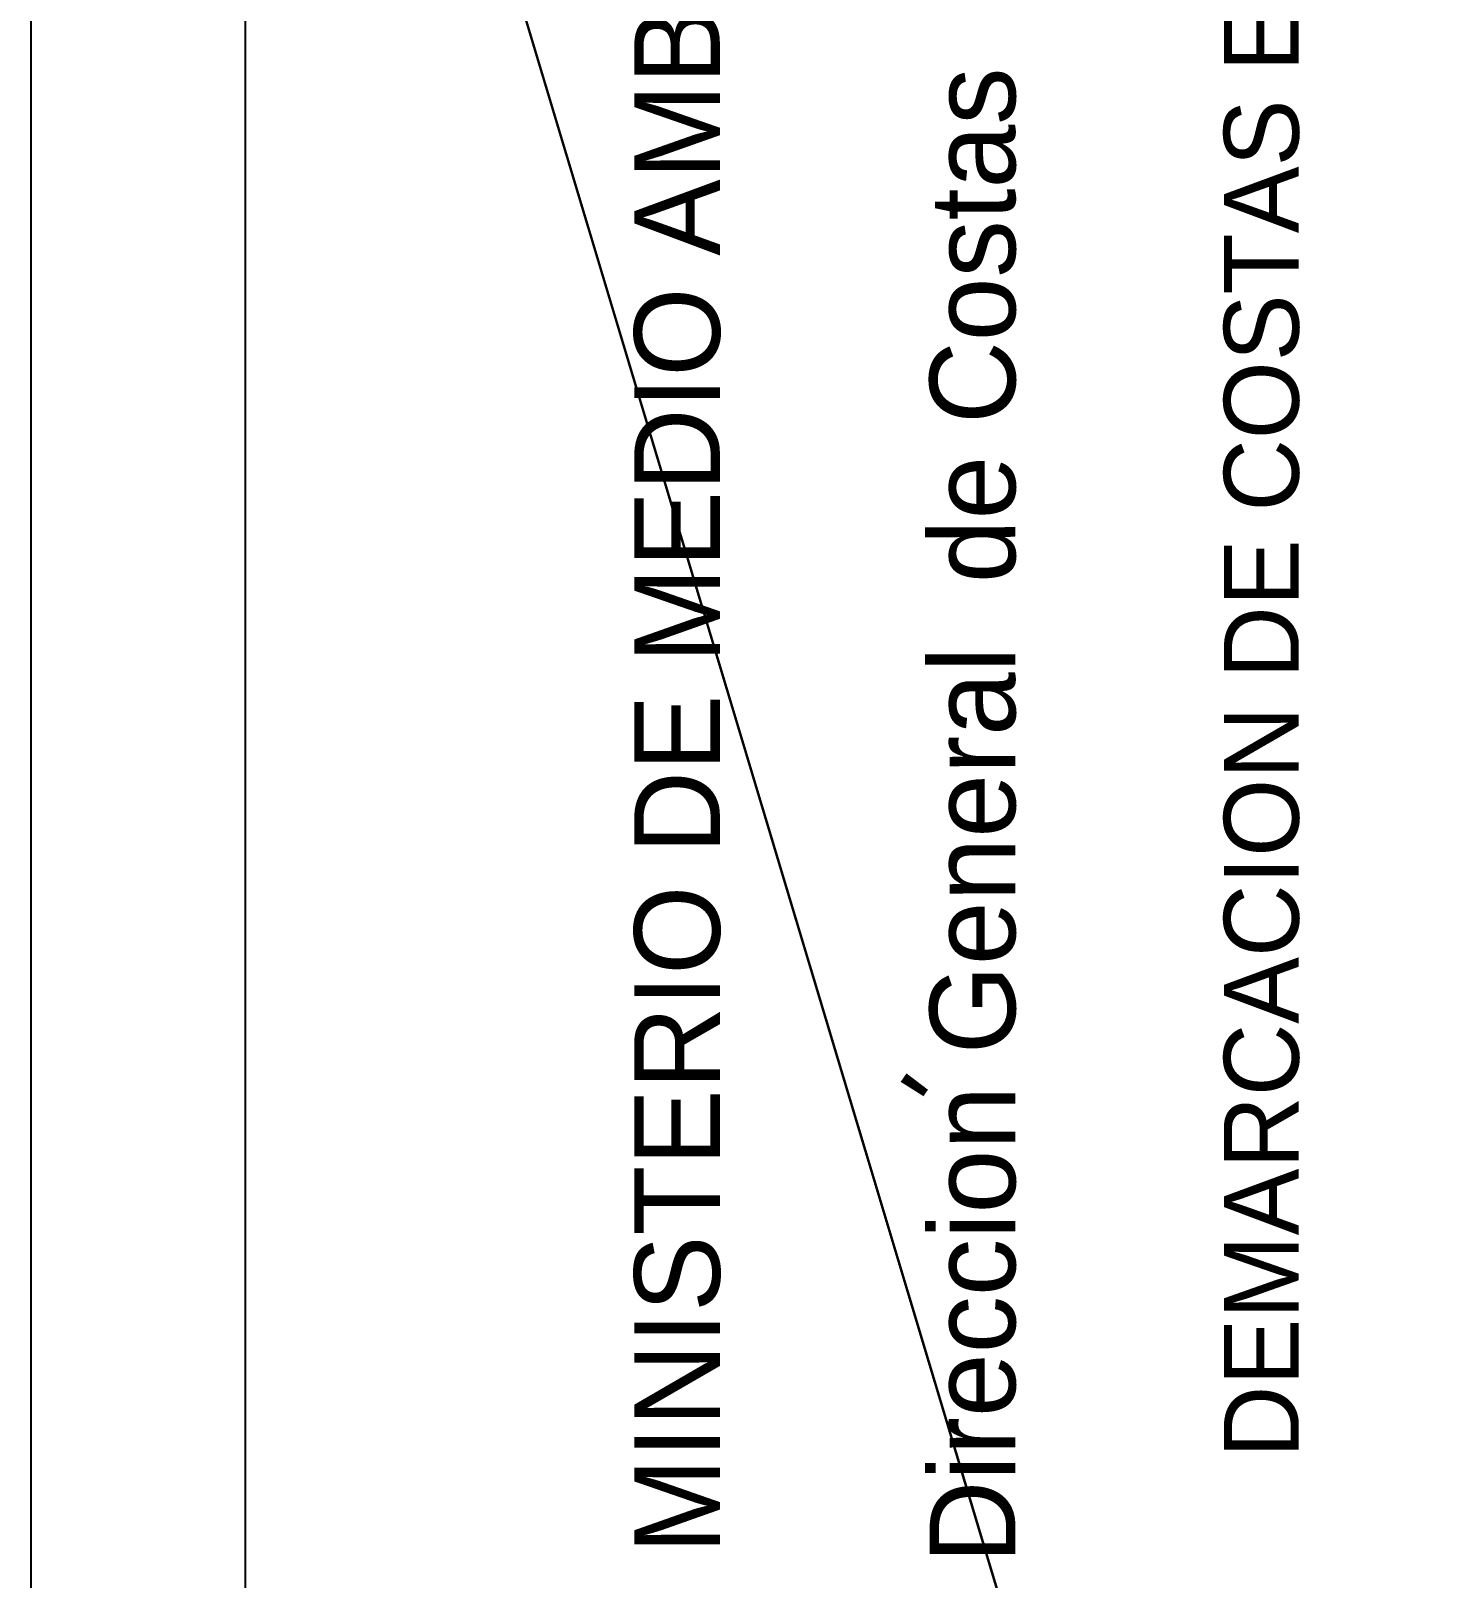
# Model space of a CAD drawing. Extents: x 731854 to 732444, y 4380981 to 4382008.
# Drawn here: x 731854.5 to 731920.1, y 4381857.6 to 4381929.9 of the extents above; entities that cross this region are included whole.
import ezdxf
from ezdxf.enums import TextEntityAlignment as Align

# ---------------------------------------------------------------- set-up
doc = ezdxf.new("R2010")
doc.units = 0
doc.layers.get('0').update_dxf_attribs({"linetype": 'CONTINUOUS'})

msp = doc.modelspace()

# ---------------------------------------------------------------- texts
at = {"color": 0, "linetype": 'CONTINUOUS'}
msp.add_text('DEMARCACION DE COSTAS EN VALENCIA', height=3.5, rotation=90, dxfattribs=at).set_placement((731911.97, 4381911.09), align=Align.MIDDLE)
for s, rotation, p in [('MINISTERIO DE MEDIO AMBIENTE', 90, (731886.68, 4381858.77)), ('Direccion General  de Costas', 90, (731900.48, 4381858.32)), ("'", 55.32916, (731898.26, 4381878.31))]:
    msp.add_text(s, height=4, rotation=rotation, dxfattribs=at).set_placement(p)

# ---------------------------------------------------------------- meshes
mesh = msp.add_polyface(dxfattribs=at)
corners = [(732162.5, 4380981), (731854.5, 4382007.5), (732444, 4380981), (732444, 4382007.5), (731854.5, 4380981)]
mesh.append_faces([[corners[k] for k in face] for face in [(0, 1, 4), (1, 0, 2, 3)]], dxfattribs={"vtx0": -1, "color": 0})
mesh = msp.add_polyface(dxfattribs=at)
corners = [(732145.58, 4381821), (732145.58, 4382001.5), (731864.5, 4382001.5), (731864.5, 4381821)]
mesh.append_faces([[corners[k] for k in face] for face in [(0, 1, 2, 3)]], dxfattribs={"color": 0})

doc.saveas('drawing.dxf')
